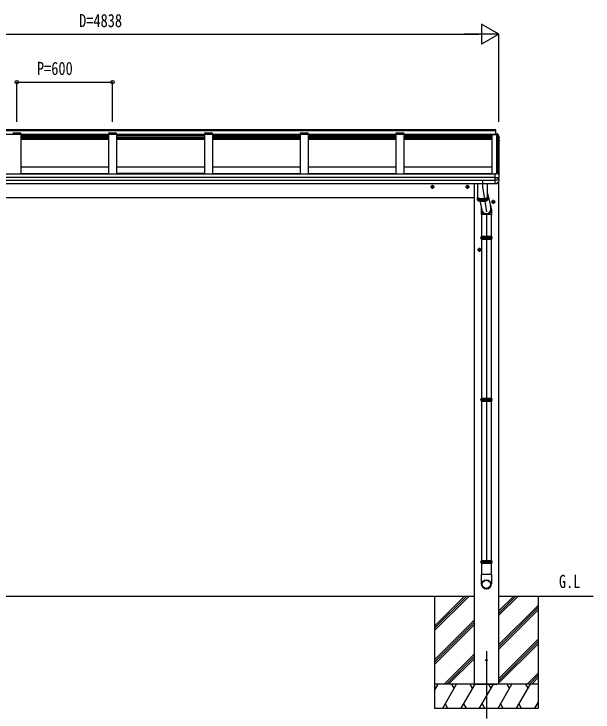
# Model space of a CAD drawing. Units: millimetres, scale not verified. Extents: x -10512 to 10512, y -7425 to 7425.
# Drawn here: x -6914 to -3286, y -4238 to 138 of the extents above; entities that cross this region are included whole.
import ezdxf
from ezdxf.enums import TextEntityAlignment as Align

# ---------------------------------------------------------------- set-up
doc = ezdxf.new("R2010")
doc.units = ezdxf.units.MM
doc.header["$LTSCALE"] = 40
for name, color, linetype in [('0-2_USER1', 3, 'Continuous'), ('0-4_YKK_12', 2, 'Continuous'), ('0-5_YKK_13', 4, 'Continuous'), ('0-6_YKK_A1', 4, 'Continuous'), ('0-7_YKK_D', 6, 'Continuous')]:
    doc.layers.add(name, color=color, linetype=linetype)
doc.styles.add('ＭＳ ゴシック', font='')
doc.styles.get('ＭＳ ゴシック').set_extended_font_data('MS Gothic')

msp = doc.modelspace()

# ---------------------------------------------------------------- linework, layer by layer
at = {"layer": '0-4_YKK_12'}
for p, q in [((-3978.45, -906.2), (-3978.45, -944.34)), ((-3978.45, -944.34), (-3954.45, -1102.7)), ((-3954.45, -1120.18), (-3954.45, -3297.41)), ((-3954.45, -3856.57), (-3954.45, -4277.65))]:
    msp.add_line(p, q, dxfattribs=at)
at = {"layer": '0-5_YKK_13'}
for p, q in [((-3895.95, -613.2), (-3884.79, -613.81)), ((-3895.95, -615.89), (-3895.95, -619.12)), ((-3895.95, -615.89), (-3895.95, -615.89)), ((-3895.95, -618.14), (-3885.12, -618.74)), ((-3885.12, -619.12), (-3895.95, -619.12)), ((-3885.12, -618.74), (-3884.75, -616.26)), ((-3885.12, -618.74), (-3885.12, -619.17)), ((-3884.97, -618.96), (-3884.75, -617.47)), ((-3883.77, -619.02), (-3884.97, -618.96)), ((-3876.95, -638.76), (-3876.38, -638.65)), ((-3876.95, -639.11), (-3876.38, -639)), ((-3875.53, -640.36), (-3876.95, -640.63)), ((-3876.95, -652.42), (-3875.81, -652.56)), ((-3874.48, -635.06), (-3874.48, -639.08)), ((-3874.12, -653.68), (-3874.11, -653.74)), ((-3874.07, -654.01), (-3874.07, -658.06)), ((-3876.95, -656.43), (-3875.13, -656.78)), ((-3876.1, -658.12), (-3876.95, -657.95)), ((-3898.95, -861.92), (-3898.95, -861.59)), ((-3898.95, -862.6), (-3898.95, -861.92)), ((-3898.95, -884.81), (-3898.95, -862.6)), ((-3898.95, -886.07), (-3898.95, -884.81)), ((-3898.95, -886.91), (-3898.95, -886.07)), ((-3898.95, -886.91), (-3884.16, -887)), ((-3898.95, -900.77), (-3898.95, -886.91)), ((-3898.95, -900.77), (-3884.16, -900.56)), ((-3898.95, -902.67), (-3898.95, -900.77)), ((-3898.95, -904.19), (-3898.95, -902.67)), ((-3898.95, -924.67), (-3898.95, -904.19)), ((-3882.5, -886.91), (-3876.12, -886.12)), ((-3881.95, -886.84), (-3881.95, -900.64)), ((-3881.95, -894.63), (-3874.72, -896.03)), ((-3875.25, -885.98), (-3875.18, -885.96)), ((-3875.25, -885.98), (-3875.25, -885.98)), ((-3874.38, -884.98), (-3874.38, -878.48)), ((-3873.91, -903.54), (-3873.91, -897.01)), ((-4280.94, -944.81), (-4303.94, -944.81)), ((-4292.44, -957.32), (-4292.44, -932.31)), ((-4060.94, -944.81), (-4083.94, -944.81)), ((-4072.44, -957.32), (-4072.44, -932.31)), ((-4010.45, -923.61), (-4010.45, -1010.38)), ((-3946.45, -1010.38), (-3946.45, -923.61)), ((-3898.95, -925.07), (-3887.36, -924.44)), ((-3898.95, -925.07), (-3898.95, -924.67)), ((-3886.57, -923.98), (-3886.58, -924)), ((-3946.45, -986.61), (-3927.49, -1072.48)), ((-4010.45, -1011.35), (-4010.45, -1026.81)), ((-4009.86, -1028.36), (-4009.86, -1012.9)), ((-4008.63, -1014.09), (-4008.63, -1029.54)), ((-4006.82, -1030.63), (-4006.82, -1015.18)), ((-4004.45, -1016.18), (-4004.45, -1031.63)), ((-4001.58, -1032.53), (-4001.58, -1017.07)), ((-3998.27, -1033.31), (-3998.27, -1017.85)), ((-3995.86, -1033.75), (-3983.46, -1089.9)), ((-3994.56, -1018.5), (-3994.56, -1033.96)), ((-3990.55, -1019.01), (-3990.55, -1034.47)), ((-3986.31, -1019.38), (-3986.31, -1034.83)), ((-3981.91, -1019.58), (-3981.91, -1035.03)), ((-3977.45, -1019.62), (-3977.45, -1035.08)), ((-3973.01, -1019.51), (-3973.01, -1034.96)), ((-3968.68, -1019.23), (-3968.68, -1034.69)), ((-3964.54, -1018.8), (-3964.54, -1034.26)), ((-3960.67, -1018.23), (-3960.67, -1033.69)), ((-3957.15, -1017.53), (-3957.15, -1032.98)), ((-3954.05, -1016.71), (-3954.05, -1032.16)), ((-3951.43, -1015.78), (-3951.43, -1031.24)), ((-3949.33, -1014.78), (-3949.33, -1030.24)), ((-3947.8, -1013.73), (-3947.8, -1029.18)), ((-3946.45, -1026.81), (-3946.45, -1011.35)), ((-3899.44, -1039.81), (-3922.44, -1039.81)), ((-3910.94, -1052.32), (-3910.94, -1027.31)), ((-3987.84, -1086.55), (-3987.84, -1118.14)), ((-3921.84, -1086.96), (-3921.84, -1118.14)), ((-3921.84, -1118.14), (-3987.84, -1118.14)), ((-3984.45, -1118.14), (-3984.45, -1255.21)), ((-3924.45, -1118.14), (-3924.45, -1255.21)), ((-3992.45, -1264.21), (-3916.45, -1264.21)), ((-3987.05, -1257.21), (-3921.85, -1257.21)), ((-3986.45, -1255.21), (-3922.45, -1255.21)), ((-3986.45, -1255.21), (-3986.45, -1257.21)), ((-3922.45, -1255.21), (-3922.45, -1257.21)), ((-3987.05, -1271.21), (-3921.85, -1271.21)), ((-3986.45, -1271.21), (-3986.45, -1273.21)), ((-3986.45, -1273.21), (-3922.45, -1273.21)), ((-3984.45, -1273.21), (-3984.45, -2270.23)), ((-3924.45, -1273.21), (-3924.45, -2270.23)), ((-3922.45, -1271.21), (-3922.45, -1273.21)), ((-3986.44, -1339.81), (-4009.44, -1339.81)), ((-3997.94, -1352.32), (-3997.94, -1327.31)), ((-3987.05, -2272.23), (-3921.85, -2272.23)), ((-3986.45, -2270.23), (-3922.45, -2270.23)), ((-3986.45, -2270.23), (-3986.45, -2272.23)), ((-3922.45, -2270.23), (-3922.45, -2272.23)), ((-3992.45, -2279.23), (-3916.45, -2279.23)), ((-3987.05, -2286.23), (-3921.85, -2286.23)), ((-3986.45, -2286.23), (-3986.45, -2288.23)), ((-3986.45, -2288.23), (-3922.45, -2288.23)), ((-3984.45, -2288.23), (-3984.45, -3286.88)), ((-3924.45, -2288.23), (-3924.45, -3286.88)), ((-3922.45, -2286.23), (-3922.45, -2288.23)), ((-3992.45, -3295.88), (-3916.45, -3295.88)), ((-3987.05, -3288.88), (-3921.85, -3288.88)), ((-3987.05, -3302.88), (-3921.85, -3302.88)), ((-3986.45, -3286.88), (-3922.45, -3286.88)), ((-3986.45, -3286.88), (-3986.45, -3288.88)), ((-3986.45, -3302.88), (-3986.45, -3304.88)), ((-3986.45, -3304.88), (-3922.45, -3304.88)), ((-3984.45, -3304.88), (-3984.45, -3374.33)), ((-3924.45, -3304.88), (-3924.45, -3374.33)), ((-3922.45, -3286.88), (-3922.45, -3288.88)), ((-3922.45, -3302.88), (-3922.45, -3304.88)), ((-3922.6, -3374.33), (-3986.3, -3374.33)), ((-3986.3, -3374.33), (-3986.3, -3433.6)), ((-3922.6, -3374.33), (-3922.6, -3433.6))]:
    msp.add_line(p, q, dxfattribs=at)
for points in [[(-3895.95, -615.64), (-3884.75, -616.26), (-3884.75, -617.47), (-3883.63, -617.53)], [(-3885.05, -619.17), (-3884.97, -618.61), (-3884.97, -618.96)], [(-3882.14, -615.02), (-3877.9, -625.63), (-3874.55, -634.57), (-3874.49, -634.85), (-3874.48, -634.91)], [(-3882.14, -618.59), (-3881.15, -621.08), (-3880.16, -623.57), (-3879.2, -626.07), (-3878.24, -628.58), (-3877.3, -631.09), (-3876.37, -633.6), (-3875.45, -636.13), (-3874.55, -638.65)], [(-3874.48, -634.91), (-3874.48, -635.01), (-3874.48, -635.07)], [(-3874.11, -653.69), (-3874.08, -653.87), (-3874.08, -654.01)], [(-3874.25, -658.7), (-3875.71, -661.24), (-3876.95, -663.37)], [(-3898.95, -861.59), (-3884.95, -862.27), (-3884.95, -856.63), (-3883.19, -856.72)], [(-3882.31, -857.34), (-3881.28, -859.92), (-3880.26, -862.51), (-3879.25, -865.1), (-3878.26, -867.7), (-3877.28, -870.3), (-3876.32, -872.91), (-3875.37, -875.53), (-3874.43, -878.15)], [(-3882.5, -886.91), (-3882.75, -886.94), (-3882.9, -886.95)], [(-3877.73, -886.21), (-3876.49, -886.16), (-3875.25, -885.98)], [(-3874.43, -878.15), (-3874.39, -878.36), (-3874.38, -878.48)], [(-4292.44, -952.32), (-4298.94, -948.57), (-4298.94, -941.06), (-4292.44, -937.31)], [(-4292.44, -952.32), (-4285.94, -948.57), (-4285.94, -941.06), (-4292.44, -937.31)], [(-4072.44, -952.32), (-4078.94, -948.57), (-4078.94, -941.06), (-4072.44, -937.31)], [(-4072.44, -952.32), (-4065.94, -948.57), (-4065.94, -941.06), (-4072.44, -937.31)], [(-4010.45, -1010.38), (-4010.45, -1010.52), (-4010.34, -1011.08), (-4010.08, -1011.64), (-4009.68, -1012.19), (-4009.14, -1012.73), (-4008.46, -1013.26), (-4007.64, -1013.78), (-4006.69, -1014.28), (-4005.61, -1014.77), (-4004.4, -1015.23), (-4003.08, -1015.67), (-4001.64, -1016.09), (-4000.1, -1016.48), (-3998.46, -1016.85), (-3996.73, -1017.18), (-3994.92, -1017.49), (-3993.03, -1017.76), (-3991.07, -1018), (-3989.06, -1018.2), (-3986.99, -1018.37), (-3984.89, -1018.5), (-3982.76, -1018.59), (-3980.61, -1018.65), (-3978.45, -1018.67)], [(-4010.4, -1010.87), (-4010.41, -1010.93), (-4010.45, -1011.49), (-4010.34, -1012.05), (-4010.08, -1012.6), (-4009.68, -1013.15), (-4009.14, -1013.7), (-4008.46, -1014.23), (-4007.64, -1014.74), (-4006.69, -1015.25), (-4005.61, -1015.73), (-4004.4, -1016.2), (-4003.08, -1016.64), (-4001.64, -1017.06), (-4000.1, -1017.45), (-3998.46, -1017.81), (-3996.73, -1018.15), (-3994.92, -1018.45), (-3993.03, -1018.72), (-3991.07, -1018.96), (-3989.06, -1019.16), (-3986.99, -1019.33), (-3984.89, -1019.46), (-3982.76, -1019.56), (-3980.61, -1019.61), (-3978.45, -1019.63)], [(-4010.45, -1026.81), (-4010.45, -1026.95), (-4010.34, -1027.5), (-4010.08, -1028.06), (-4009.68, -1028.61), (-4009.14, -1029.15), (-4008.46, -1029.68), (-4007.64, -1030.2), (-4006.69, -1030.7), (-4005.61, -1031.19), (-4004.4, -1031.65), (-4003.08, -1032.09), (-4001.64, -1032.51), (-4000.1, -1032.9), (-3998.46, -1033.27), (-3996.73, -1033.6), (-3994.92, -1033.91), (-3993.03, -1034.18), (-3991.07, -1034.42), (-3989.06, -1034.62), (-3986.99, -1034.79), (-3984.89, -1034.92), (-3982.76, -1035.01), (-3980.61, -1035.07), (-3978.45, -1035.09)], [(-4008.75, -1013.05), (-4008.3, -1013.52), (-4007.66, -1014.04), (-4006.88, -1014.55), (-4005.97, -1015.04), (-4004.94, -1015.52), (-4003.78, -1015.98), (-4002.5, -1016.41), (-4001.11, -1016.83), (-3999.61, -1017.21), (-3998.01, -1017.57), (-3996.33, -1017.91), (-3994.56, -1018.21), (-3992.71, -1018.47), (-3990.8, -1018.71), (-3988.83, -1018.91), (-3986.81, -1019.08), (-3984.76, -1019.21), (-3982.67, -1019.3), (-3980.57, -1019.36), (-3978.45, -1019.37)], [(-3978.45, -1018.67), (-3976.29, -1018.65), (-3974.14, -1018.59), (-3972.01, -1018.5), (-3969.91, -1018.37), (-3967.84, -1018.2), (-3965.83, -1018), (-3963.87, -1017.76), (-3961.98, -1017.49), (-3960.17, -1017.18), (-3958.44, -1016.85), (-3956.8, -1016.48), (-3955.26, -1016.09), (-3953.82, -1015.67), (-3952.5, -1015.23), (-3951.29, -1014.77), (-3950.21, -1014.28), (-3949.26, -1013.78), (-3948.44, -1013.26), (-3947.76, -1012.73), (-3947.22, -1012.19), (-3946.82, -1011.64), (-3946.56, -1011.08), (-3946.45, -1010.52), (-3946.45, -1010.38)], [(-3978.45, -1019.63), (-3976.29, -1019.61), (-3974.14, -1019.56), (-3972.01, -1019.46), (-3969.91, -1019.33), (-3967.84, -1019.16), (-3965.83, -1018.96), (-3963.87, -1018.72), (-3961.98, -1018.45), (-3960.17, -1018.15), (-3958.44, -1017.81), (-3956.8, -1017.45), (-3955.26, -1017.06), (-3953.82, -1016.64), (-3952.5, -1016.2), (-3951.29, -1015.73), (-3950.21, -1015.25), (-3949.26, -1014.74), (-3948.44, -1014.23), (-3947.76, -1013.7), (-3947.22, -1013.15), (-3946.82, -1012.6), (-3946.56, -1012.05), (-3946.45, -1011.49), (-3946.49, -1010.93), (-3946.5, -1010.87)], [(-3978.45, -1019.37), (-3976.33, -1019.36), (-3974.23, -1019.3), (-3972.14, -1019.21), (-3970.09, -1019.08), (-3968.07, -1018.91), (-3966.1, -1018.71), (-3964.19, -1018.47), (-3962.34, -1018.21), (-3960.57, -1017.91), (-3958.89, -1017.57), (-3957.29, -1017.21), (-3955.79, -1016.83), (-3954.4, -1016.41), (-3953.12, -1015.98), (-3951.96, -1015.52), (-3950.93, -1015.04), (-3950.02, -1014.55), (-3949.24, -1014.04), (-3948.6, -1013.52), (-3948.16, -1013.05)], [(-3978.45, -1035.09), (-3976.29, -1035.07), (-3974.14, -1035.01), (-3972.01, -1034.92), (-3969.91, -1034.79), (-3967.84, -1034.62), (-3965.83, -1034.42), (-3963.87, -1034.18), (-3961.98, -1033.91), (-3960.17, -1033.6), (-3958.44, -1033.27), (-3956.8, -1032.9), (-3955.26, -1032.51), (-3953.82, -1032.09), (-3952.5, -1031.65), (-3951.29, -1031.19), (-3950.21, -1030.7), (-3949.26, -1030.2), (-3948.44, -1029.68), (-3947.76, -1029.15), (-3947.22, -1028.61), (-3946.82, -1028.06), (-3946.56, -1027.5), (-3946.45, -1026.95), (-3946.45, -1026.81)], [(-3910.94, -1047.32), (-3917.44, -1043.57), (-3917.44, -1036.06), (-3910.94, -1032.31)], [(-3910.94, -1047.32), (-3904.44, -1043.57), (-3904.44, -1036.06), (-3910.94, -1032.31)], [(-3997.94, -1347.32), (-4004.44, -1343.57), (-4004.44, -1336.06), (-3997.94, -1332.31)], [(-3997.94, -1347.32), (-3991.44, -1343.57), (-3991.44, -1336.06), (-3997.94, -1332.31)]]:
    msp.add_lwpolyline(points, dxfattribs=at)
for centre, radius in [((-4292.44, -944.81), 8.5), ((-4292.44, -944.81), 7.7), ((-4292.44, -944.81), 6.5), ((-4072.44, -944.81), 8.5), ((-4072.44, -944.81), 7.7), ((-4072.44, -944.81), 6.5), ((-3910.94, -1039.81), 8.5), ((-3910.94, -1039.81), 7.7), ((-3910.94, -1039.81), 6.5), ((-3997.94, -1339.81), 8.5), ((-3997.94, -1339.81), 7.7), ((-3997.94, -1339.81), 6.5), ((-3954.45, -3912.52), 5)]:
    msp.add_circle(centre, radius, dxfattribs=at)
for centre, radius, start, end in [((-3884.37, -616.39), 2.62, 31.83445, 99.24), ((-3883.79, -619.32), 0.3, 21.99494, 87.04231), ((-3883.72, -619.22), 1.7, 22.00225, 87.0423), ((-4345.88, -805.58), 498.52, 19.56907, 21.95354), ((-3876.44, -638.35), 0.3, 280.95393, 327.06409), ((-3876.44, -638.7), 0.299, 280.88931, 19.51522), ((-3875.83, -654.89), 2.32, 60.30373, 87.34859), ((-3875.77, -639.08), 1.3, 280.88938, 19.44863), ((-3875.38, -653.96), 1.3, 10.02543, 80.23195), ((-4308.71, -409.8), 499.04, 329.90411, 330.14673), ((-4308.71, -410.15), 499.04, 329.90411, 330.14673), ((-3876.15, -658.41), 0.299, 330.19129, 79.12168), ((-3875.37, -658.06), 1.3, 330.27138, 79.1216), ((-3883.24, -857.72), 1, 22.05378, 87.04045), ((-4268.85, -669.84), 459.05, 326.38357, 329.32444), ((-3881.61, -884.29), 16.37, 265.48312, 268.58725), ((-3875.38, -884.98), 1, 281.45361, 0), ((-3874.9, -897.01), 0.998, 0.05121, 79.086), ((-3874.91, -903.54), 1, 329.32149, 0), ((-3887.42, -923.45), 1, 273.10735, 326.38063), ((-3960.2, -1264.21), 27.75, 165.38919, 194.61079), ((-3948.7, -1264.21), 27.75, 0, 14.61083), ((-3948.7, -1264.21), 27.75, 345.38917, 0), ((-3960.2, -2279.23), 27.75, 165.38919, 194.61079), ((-3948.7, -2279.23), 27.75, 0, 14.61083), ((-3948.7, -2279.23), 27.75, 345.38917, 0), ((-3960.2, -3295.88), 27.75, 165.38919, 194.61079), ((-3948.7, -3295.88), 27.75, 0, 14.61083), ((-3948.7, -3295.88), 27.75, 345.38917, 0), ((-3955.3, -3433.6), 31, 180, 270), ((-3953.6, -3433.6), 31, 270, 0)]:
    msp.add_arc(centre, radius, start, end, dxfattribs=at)
for centre, major_axis, ratio, start_param, end_param in [((-3882.8, -879.39), (9.96, 2.12), 0.734427, 4.4222801, 4.5475838), ((-3882.8, -908.17), (-9.97, 1.96), 0.736539, 4.8664216, 4.9917253), ((-3882.95, -900.44), (-1, 0.195), 0.067217, 2.8005545, 3.1546872), ((-3954.84, -1083.46), (-33, -3.09), 0.972144, 5.9206673, 10.0450759), ((-3954.77, -1083.45), (-2.75, 29.4), 0.995638, 1.6925581, 5.0001766)]:
    msp.add_ellipse(centre, major_axis=major_axis, ratio=ratio, start_param=start_param, end_param=end_param, dxfattribs=at)
for major_axis in [(-28.29, 0), (-25.83, 0)]:
    msp.add_ellipse((-3954.45, -3436.42), major_axis=major_axis, ratio=0.996195, dxfattribs=at)
at = {"layer": '0-6_YKK_A1'}
for p, q in [((-3895.95, -588.8), (-8695.95, -588.8)), ((-3895.95, -594.08), (-8695.95, -594.08)), ((-6870.95, -609.45), (-6920.95, -609.45)), ((-6870.95, -609.45), (-6870.95, -864.62)), ((-6270.95, -609.45), (-6320.95, -609.45)), ((-6320.95, -609.45), (-6320.95, -864.62)), ((-6270.95, -609.45), (-6270.95, -864.62)), ((-5670.95, -609.45), (-5720.95, -609.45)), ((-5720.95, -609.45), (-5720.95, -864.62)), ((-5670.95, -609.45), (-5670.95, -864.62)), ((-5070.95, -609.45), (-5120.95, -609.45)), ((-5120.95, -609.45), (-5120.95, -864.62)), ((-5070.95, -609.45), (-5120.95, -609.45)), ((-5120.95, -609.45), (-5120.95, -864.62)), ((-5070.95, -609.45), (-5070.95, -864.62)), ((-5070.95, -609.45), (-5070.95, -864.62)), ((-4470.95, -609.45), (-4520.95, -609.45)), ((-4520.95, -609.45), (-4520.95, -864.62)), ((-4470.95, -609.45), (-4470.95, -864.62)), ((-3895.95, -618.69), (-3895.95, -588.8)), ((-8670.95, -614.64), (-3895.95, -614.64)), ((-8670.95, -614.64), (-3895.95, -614.64)), ((-6870.95, -617.56), (-6320.95, -617.56)), ((-6870.95, -623.63), (-6320.95, -623.63)), ((-6870.95, -624.6), (-6320.95, -624.6)), ((-6870.95, -634.63), (-6320.95, -634.63)), ((-6870.95, -639.49), (-6320.95, -639.49)), ((-6870.95, -641.03), (-6320.95, -641.03)), ((-6870.95, -642.99), (-6320.95, -642.99)), ((-6870.95, -646.76), (-6320.95, -646.76)), ((-5720.95, -617.56), (-6270.95, -617.56)), ((-5720.95, -623.63), (-6270.95, -623.63)), ((-5720.95, -624.6), (-6270.95, -624.6)), ((-6270.95, -634.63), (-5720.95, -634.63)), ((-6270.95, -639.49), (-5720.95, -639.49)), ((-6270.95, -641.03), (-5720.95, -641.03)), ((-6270.95, -642.99), (-5720.95, -642.99)), ((-6270.95, -646.76), (-5720.95, -646.76)), ((-5670.95, -617.56), (-5120.95, -617.56)), ((-5670.95, -623.63), (-5120.95, -623.63)), ((-5670.95, -624.6), (-5120.95, -624.6)), ((-5670.95, -634.63), (-5120.95, -634.63)), ((-5670.95, -639.49), (-5120.95, -639.49)), ((-5670.95, -641.03), (-5120.95, -641.03)), ((-5670.95, -642.99), (-5120.95, -642.99)), ((-5670.95, -646.76), (-5120.95, -646.76)), ((-5070.95, -617.56), (-4520.95, -617.56)), ((-5070.95, -623.63), (-4520.95, -623.63)), ((-5070.95, -624.6), (-4520.95, -624.6)), ((-5070.95, -634.63), (-4520.95, -634.63)), ((-5070.95, -639.49), (-4520.95, -639.49)), ((-5070.95, -641.03), (-4520.95, -641.03)), ((-5070.95, -642.99), (-4520.95, -642.99)), ((-5070.95, -646.76), (-4520.95, -646.76)), ((-4470.95, -617.56), (-3895.95, -617.56)), ((-4470.95, -623.63), (-3920.95, -623.63)), ((-4470.95, -624.6), (-3920.95, -624.6)), ((-4470.95, -634.63), (-3920.95, -634.63)), ((-4470.95, -639.49), (-3920.95, -639.49)), ((-4470.95, -641.03), (-3920.95, -641.03)), ((-4470.95, -642.99), (-3920.95, -642.99)), ((-4470.95, -646.76), (-3920.95, -646.76)), ((-3884.07, -619.17), (-3920.95, -619.17)), ((-3920.95, -619.17), (-3920.95, -864.62)), ((-3889.65, -862.05), (-3889.65, -619.17)), ((-3876.95, -637.72), (-3884.07, -619.17)), ((-3883.95, -619.49), (-3883.95, -856.68)), ((-3876.95, -637.72), (-3876.95, -871.2)), ((-6870.95, -819.56), (-6320.95, -819.56)), ((-6270.95, -819.56), (-5720.95, -819.56)), ((-5670.95, -819.56), (-5120.95, -819.56)), ((-5070.95, -819.56), (-4520.95, -819.56)), ((-4470.95, -819.56), (-3920.95, -819.56)), ((-8692.95, -864.62), (-3898.95, -864.62)), ((-6870.95, -862.08), (-6320.95, -862.08)), ((-5720.95, -862.08), (-6270.95, -862.08)), ((-5670.95, -862.08), (-5120.95, -862.08)), ((-5070.95, -862.08), (-4520.95, -862.08)), ((-4470.95, -862.08), (-3920.95, -862.08)), ((-3876.95, -870.25), (-3876.95, -871.2)), ((-8692.95, -884.15), (-3898.95, -884.15)), ((-8692.95, -904.25), (-3898.95, -904.25)), ((-3877.45, -886.29), (-3877.45, -895.5)), ((-3877.45, -909.69), (-3877.45, -3512.52)), ((-8692.95, -923.61), (-3898.95, -923.61)), ((-4031.45, -923.61), (-4031.45, -3512.52)), ((-8560.45, -1012.51), (-4031.45, -1012.51)), ((-4031.45, -3512.52), (-8560.45, -3512.52)), ((-4279.45, -3514.65), (-4277.32, -3512.52)), ((-4279.45, -3512.52), (-4279.45, -4212.52)), ((-4279.45, -3698.5), (-4093.47, -3512.52)), ((-4279.45, -3712.64), (-4079.33, -3512.52)), ((-4279.45, -3726.78), (-4065.19, -3512.52)), ((-4279.45, -3514.65), (-4277.32, -3512.52)), ((-4031.45, -3512.52), (-4031.45, -4062.52)), ((-3286.31, -3512.52), (-3877.45, -3512.52)), ((-3877.45, -3633.15), (-3756.82, -3512.52)), ((-3877.45, -3619.01), (-3770.96, -3512.52)), ((-3877.45, -3604.87), (-3785.1, -3512.52)), ((-3877.45, -3512.52), (-3877.45, -4062.52)), ((-3629.45, -3512.52), (-3629.45, -4212.52)), ((-3877.45, -3817), (-3629.45, -3569)), ((-3877.45, -3831.14), (-3629.45, -3583.14)), ((-3877.45, -3845.28), (-3629.45, -3597.28)), ((-4279.45, -3910.63), (-4031.45, -3662.63)), ((-4279.45, -3924.77), (-4031.45, -3676.77)), ((-4279.45, -3938.91), (-4031.45, -3690.91)), ((-3877.45, -4029.13), (-3629.45, -3781.13)), ((-3877.45, -4043.27), (-3629.45, -3795.27)), ((-3877.45, -4057.41), (-3629.45, -3809.41)), ((-4219.21, -4062.52), (-4031.45, -3874.76)), ((-4205.07, -4062.52), (-4031.45, -3888.9)), ((-4190.92, -4062.52), (-4031.45, -3903.05)), ((-3698.71, -4062.52), (-3629.45, -3993.26)), ((-3684.57, -4062.52), (-3629.45, -4007.4)), ((-3670.42, -4062.52), (-3629.45, -4021.55)), ((-3629.45, -4062.52), (-4279.45, -4062.52)), ((-4279.45, -4102.61), (-4256.3, -4062.52)), ((-4227.43, -4212.52), (-4140.83, -4062.52)), ((-4155.83, -4088.5), (-4170.83, -4062.52)), ((-4111.96, -4212.52), (-4025.36, -4062.52)), ((-4040.36, -4088.5), (-4055.36, -4062.52)), ((-4021.95, -4062.52), (-3886.95, -4062.52)), ((-3996.49, -4212.52), (-3909.89, -4062.52)), ((-3924.89, -4088.5), (-3939.89, -4062.52)), ((-3881.02, -4212.52), (-3794.42, -4062.52)), ((-3809.42, -4088.5), (-3824.42, -4062.52)), ((-3765.55, -4212.52), (-3678.95, -4062.52)), ((-3708.95, -4062.52), (-3693.95, -4088.5)), ((-4271.3, -4088.5), (-4279.45, -4074.39)), ((-4212.44, -4186.54), (-4197.44, -4212.52)), ((-4096.96, -4186.54), (-4081.96, -4212.52)), ((-3981.49, -4186.54), (-3966.5, -4212.52)), ((-3866.02, -4186.54), (-3851.03, -4212.52)), ((-3750.55, -4186.54), (-3735.56, -4212.52)), ((-3650.08, -4212.52), (-3629.45, -4176.78)), ((-3635.08, -4186.54), (-3629.45, -4196.3)), ((-4279.45, -4212.52), (-3629.45, -4212.52))]:
    msp.add_line(p, q, dxfattribs=at)
at = {"layer": '0-7_YKK_D'}
for p, q in [((-3876.95, 11.2), (-3985.2, 73.7)), ((-3985.2, 73.7), (-3985.2, -51.3)), ((-8589.95, 11.2), (-4001.95, 11.2)), ((-3876.95, 11.2), (-4093.46, 11.2)), ((-3876.95, 11.2), (-3985.2, -51.3)), ((-3876.95, -538.8), (-3876.95, 12.2)), ((-6895.95, -538.8), (-6895.95, -287.8)), ((-6895.95, -288.8), (-6295.95, -288.8)), ((-6295.95, -538.8), (-6295.95, -287.8))]:
    msp.add_line(p, q, dxfattribs=at)
for centre in [(-6895.95, -288.8), (-6295.95, -288.8)]:
    msp.add_circle(centre, 10.62, dxfattribs=at)

# ---------------------------------------------------------------- texts
at = {"layer": '0-2_USER1', "style": 'ＭＳ ゴシック', "width": 0.8}
msp.add_text('G.L', height=82.48, dxfattribs=at).set_placement((-3500.02, -3484.5), align=Align.BOTTOM_LEFT)
at = {"layer": '0-7_YKK_D', "style": 'ＭＳ ゴシック', "width": 0.8}
for s, p in [('D=4838', (-6505.95, 31.2)), ('P=600', (-6769.95, -268.8))]:
    msp.add_text(s, height=82.48, dxfattribs=at).set_placement(p, align=Align.BOTTOM_LEFT)

doc.saveas('drawing.dxf')
